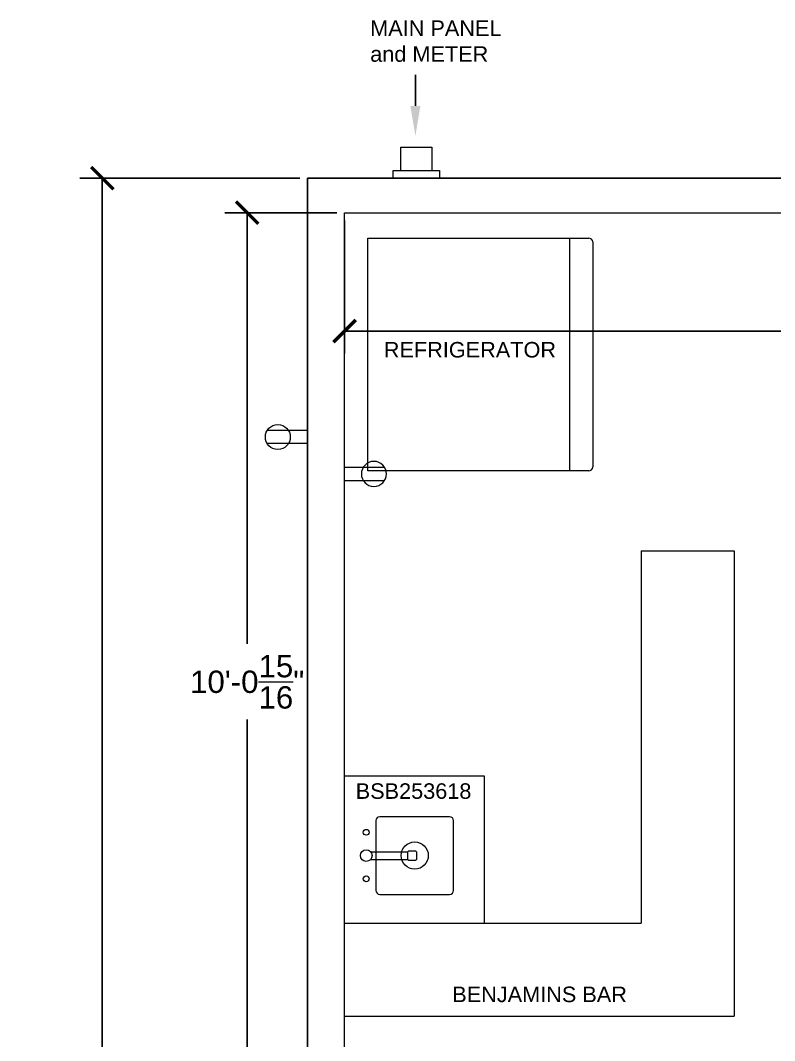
# Model space of a CAD drawing. Header units: inches. Extents: x -465 to -3, y 586 to 1088.
# Drawn here: x -464.9 to -367.7, y 927.9 to 1059.5 of the extents above; entities that cross this region are included whole.
import ezdxf

# ---------------------------------------------------------------- set-up
doc = ezdxf.new("R2010")
doc.units = ezdxf.units.IN
doc.header["$MEASUREMENT"] = 0
doc.layers.get('0').update_dxf_attribs({"color": 1, "lineweight": 9})
for name, color, linetype, lineweight in [('A-101-Floorplan-1st-floor', 7, 'Continuous', 9), ('A101-Dimensions', 7, 'Continuous', 9), ('A101-Text', 7, 'Continuous', 9)]:
    doc.layers.add(name, color=color, linetype=linetype, lineweight=lineweight)
doc.styles.add('Annotative', font='Arial.ttf')
doc.styles.get("Standard").update_dxf_attribs({"font": 'Arial.ttf', "height": 3})
doc.dimstyles.new('Annotative', dxfattribs={"dimtxt": 0.18, "dimasz": 0.18, "dimexe": 0.18, "dimexo": 0.0625, "dimgap": 0.09, "dimtad": 0, "dimtih": 1, "dimtoh": 1, "dimdec": 4, "dimzin": 0, "dimdsep": 46, "dimlunit": 4, "dimtxsty": 'Annotative', "dimblk": 'ARCHTICK', "dimblk1": 'ARCHTICK', "dimblk2": 'ARCHTICK', "dimcen": 0.09, "dimadec": 0, "dimazin": 0, "dimtfac": 1, "dimtdec": 4, "dimtofl": 0, "dimtmove": 0, "dimatfit": 3, "dimldrblk": 'ARCHTICK', "dimfxl": 1, "dimtolj": 1, "dimtzin": 0, "dimarcsym": 0})

# ---------------------------------------------------------------- blocks, each defined once
blk = doc.blocks.new('benjamins-refrigerator-1st-floor')
at = {"lineweight": 5}
for p, q in [((0, 0), (0, 30)), ((0, 30), (28.5, 30)), ((26, 30), (26, 0)), ((29, 29.5), (29, 0.5)), ((28.5, 0), (0, 0))]:
    blk.add_line(p, q, dxfattribs=at)
for centre, start, end in [((28.5, 29.5), 0, 90), ((28.5, 0.5), 270, 0)]:
    blk.add_arc(centre, 0.5, start, end, dxfattribs=at)
blk = doc.blocks.new('wall-duplex-horizontal')
at = {"layer": 'A-101-Floorplan-1st-floor', "lineweight": 5}
for p, q in [((3.8, 0.85), (-1.36, 0.85)), ((3.8, -0.85), (-1.36, -0.85))]:
    blk.add_line(p, q, dxfattribs=at)
at = {"layer": 'A-101-Floorplan-1st-floor'}
blk.add_circle((0, 0), 1.61, dxfattribs=at)
blk = doc.blocks.new('_ArchTick')
at = {"color": 0, "linetype": 'ByBlock', "lineweight": 30, "const_width": 0.15}
blk.add_lwpolyline([(-0.5, -0.5), (0.5, 0.5)], dxfattribs=at)
blk = doc.blocks.new('*D527')
at = {"layer": 'A101-Dimensions', "color": 0, "lineweight": -2, "transparency": 16777216}
for p, q in [((-428.85, 1039.12), (-457.19, 1039.12)), ((-454.31, 1039.12), (-454.31, 821.92)), ((-454.31, 598.47), (-454.31, 812.2)), ((-428.85, 598.47), (-457.19, 598.47))]:
    blk.add_line(p, q, dxfattribs=at)
at = {"layer": 'A101-Dimensions', "color": 0, "lineweight": -2, "transparency": 16777216, "xscale": 2.88, "yscale": 2.88, "zscale": 2.88}
for p, rotation in [((-454.31, 1039.12), 90), ((-454.31, 598.47), 270)]:
    blk.add_blockref('_ArchTick', p, dxfattribs=dict(at, rotation=rotation))
at = {"layer": 'A101-Dimensions', "color": 0, "lineweight": 5, "transparency": 16777216, "insert": (-454.31, 817.06), "char_height": 2.88, "attachment_point": 5, "style": 'Annotative'}
blk.add_mtext('\\A1;36\'-8{\\H1x;\\S11/16;}"', dxfattribs=at)
blk = doc.blocks.new('*D549')
at = {"layer": 'A101-Dimensions', "color": 0, "lineweight": -2, "transparency": 16777216}
for p, q in [((-423.1, 1033.66), (-423.1, 1016.52)), ((-272.82, 1033.66), (-272.82, 1016.52)), ((-423.1, 1019.4), (-356.23, 1019.4)), ((-272.82, 1019.4), (-339.69, 1019.4))]:
    blk.add_line(p, q, dxfattribs=at)
at = {"layer": 'A101-Dimensions', "color": 0, "lineweight": -2, "transparency": 16777216, "xscale": 2.88, "yscale": 2.88, "zscale": 2.88, "rotation": 180}
blk.add_blockref('_ArchTick', (-423.1, 1019.4), dxfattribs=at)
at = {"layer": 'A101-Dimensions', "color": 0, "lineweight": -2, "transparency": 16777216, "xscale": 2.88, "yscale": 2.88, "zscale": 2.88}
blk.add_blockref('_ArchTick', (-272.82, 1019.4), dxfattribs=at)
at = {"layer": 'A101-Dimensions', "color": 0, "lineweight": 5, "transparency": 16777216, "insert": (-347.96, 1019.4), "char_height": 2.88, "attachment_point": 5, "style": 'Annotative'}
blk.add_mtext('\\A1;12\'-6{\\H1x;\\S5/16;}"', dxfattribs=at)
blk = doc.blocks.new('*D559')
at = {"layer": 'A101-Dimensions', "color": 0, "lineweight": -2, "transparency": 16777216}
for p, q in [((-424.1, 1034.66), (-438.52, 1034.66)), ((-435.64, 1034.66), (-435.64, 979.09)), ((-435.64, 913.75), (-435.64, 969.32)), ((-424.1, 913.75), (-438.52, 913.75))]:
    blk.add_line(p, q, dxfattribs=at)
at = {"layer": 'A101-Dimensions', "color": 0, "lineweight": -2, "transparency": 16777216, "xscale": 2.88, "yscale": 2.88, "zscale": 2.88}
for p, rotation in [((-435.64, 1034.66), 90), ((-435.64, 913.75), 270)]:
    blk.add_blockref('_ArchTick', p, dxfattribs=dict(at, rotation=rotation))
at = {"layer": 'A101-Dimensions', "color": 0, "lineweight": 5, "transparency": 16777216, "insert": (-435.64, 974.2), "char_height": 2.88, "attachment_point": 5, "style": 'Annotative'}
blk.add_mtext('\\A1;10\'-0{\\H1x;\\S15/16;}"', dxfattribs=at)

msp = doc.modelspace()

# ---------------------------------------------------------------- linework, layer by layer
at = {"layer": 'A-101-Floorplan-1st-floor', "lineweight": 5}
for p, q in [((-415.84934, 1040.12479), (-415.84934, 1043.12479)), ((-415.84934, 1043.12479), (-411.84934, 1043.12479)), ((-411.84934, 1043.12479), (-411.84934, 1040.12479)), ((-416.84934, 1039.12479), (-416.84934, 1040.12479)), ((-416.84934, 1040.12479), (-410.84934, 1040.12479)), ((-410.84934, 1040.12479), (-410.84934, 1039.12479)), ((-423.09934, 707.46854), (-423.09934, 1034.65604)), ((-423.09934, 1034.65604), (-272.81809, 1034.65604)), ((-384.88173, 991.08266), (-384.88173, 943.08266)), ((-384.88173, 991.08266), (-372.88173, 991.08266)), ((-372.88173, 991.08266), (-372.88173, 931.08266)), ((-423.09934, 962.08266), (-405.09934, 962.08266)), ((-405.09934, 962.08266), (-405.09934, 943.08266)), ((-419.05016, 956.29494), (-419.05016, 947.29494)), ((-409.55016, 956.79494), (-418.55016, 956.79494)), ((-409.05016, 947.29494), (-409.05016, 956.29494)), ((-419.74115, 952.29494), (-414.94226, 952.29494)), ((-419.74115, 951.29494), (-414.94226, 951.29494)), ((-418.55016, 946.79494), (-409.55016, 946.79494)), ((-423.09934, 943.08266), (-384.88173, 943.08266)), ((-423.09934, 931.08266), (-372.88173, 931.08266))]:
    msp.add_line(p, q, dxfattribs=at)
at = {"layer": 'A-101-Floorplan-1st-floor', "lineweight": -3}
for q in [(-272.81809, 1039.12479), (-427.84934, 598.46854)]:
    msp.add_line((-427.84934, 1039.12479), q, dxfattribs=at)
at = {"layer": 'A-101-Floorplan-1st-floor', "lineweight": -2}
msp.add_lwpolyline([(-413.96302, 1048.43617), (-413.96302, 1052.44321)], dxfattribs=at)
at = {"layer": 'A-101-Floorplan-1st-floor', "lineweight": 5}
msp.add_lwpolyline([(-414.69226, 952.41672), (-414.06562, 952.41672, -0.414213562), (-413.81562, 952.16672), (-413.81562, 951.38789, -0.414213562), (-414.06562, 951.13789), (-414.69226, 951.13789, -0.414213562), (-414.94226, 951.38789), (-414.94226, 952.16672, -0.414213562)], format="xyb", close=True, dxfattribs=at)
for centre, radius in [((-420.30016, 954.79494), 0.375), ((-414.05016, 951.79494), 1.75), ((-420.30016, 951.79494), 0.75), ((-420.30016, 948.79494), 0.375)]:
    msp.add_circle(centre, radius, dxfattribs=at)
for centre, start, end in [((-418.55016, 956.29494), 90, 180), ((-409.55016, 956.29494), 0, 90), ((-418.55016, 947.29494), 180, 270), ((-409.55016, 947.29494), 270, 0)]:
    msp.add_arc(centre, 0.5, start, end, dxfattribs=at)
msp.add_solid([(-413.31636, 1048.43617), (-413.96302, 1044.55617), (-414.60969, 1048.43617)], dxfattribs=at)

# ---------------------------------------------------------------- block references
at = {"lineweight": 5}
msp.add_blockref('wall-duplex-horizontal', (-431.69224, 1005.74979), dxfattribs=at)
at = {"lineweight": 5, "xscale": -1}
msp.add_blockref('wall-duplex-horizontal', (-419.31723, 1000.99979), dxfattribs=at)
at = {"layer": 'A-101-Floorplan-1st-floor', "lineweight": 5}
msp.add_blockref('benjamins-refrigerator-1st-floor', (-420.11328, 1001.39672), dxfattribs=at)

# ---------------------------------------------------------------- texts
at = {"layer": 'A-101-Floorplan-1st-floor', "lineweight": 5, "insert": (-419.78869, 1059.46121), "char_height": 2, "attachment_point": 1}
msp.add_mtext_dynamic_manual_height_columns('MAIN PANEL \\Pand METER', width=18.8698166, gutter_width=10, heights=[0], dxfattribs=at)
at = {"layer": 'A101-Text', "lineweight": 5, "style": 'Annotative'}
for s, p in [('REFRIGERATOR', (-418.03404, 1016.00507)), ('BSB253618', (-421.65578, 959.10778)), ('BENJAMINS BAR', (-409.2108, 932.89915))]:
    msp.add_text(s, height=2, dxfattribs=at).set_placement(p)

# ---------------------------------------------------------------- dimensions: what is measured, and where the dimension line sits
at = {"layer": 'A101-Dimensions', "lineweight": 5}
dim = msp.add_linear_dim(base=(-454.3066906748, 598.4685435689), p1=(-427.8493407836, 1039.1247935689), p2=(-427.8493407836, 598.4685435689), angle=90, dimstyle='Annotative', dxfattribs=at)
dim.commit()
dim.dimension.update_dxf_attribs({"geometry": '*D527', "text_midpoint": (-454.3066906748, 817.061523367), "dimtype": 160})
dim = msp.add_linear_dim(base=(-435.6427590851, 913.7497935689), p1=(-423.0993407836, 1034.6560435689), p2=(-423.0993407836, 913.7497935689), angle=90, dimstyle='Annotative', dxfattribs=at)
dim.commit()
dim.dimension.update_dxf_attribs({"geometry": '*D559', "text_midpoint": (-435.6427590851, 974.2029185689)})
dim = msp.add_linear_dim(base=(-272.8180907836, 1019.3994407089), p1=(-423.0993407836, 1034.6560435689), p2=(-272.8180907836, 1034.6560435689), dimstyle='Annotative', dxfattribs=at)
dim.commit()
dim.dimension.update_dxf_attribs({"geometry": '*D549', "text_midpoint": (-347.9587157836, 1019.3994407089)})

doc.saveas('drawing.dxf')
